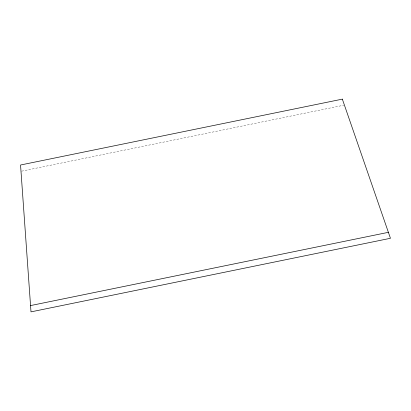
<?xml version="1.0" encoding="UTF-8"?>
<svg xmlns="http://www.w3.org/2000/svg" width="411" height="411" viewBox="0 0 411 411"><rect width="100%" height="100%" fill="white"/><g stroke="black" fill="none" stroke-linecap="round" stroke-linejoin="round"><path stroke-width="0.31" stroke-dasharray="2.06 1.54" d="M21.624 171.166L343.781 105.221"/><path stroke-width="0.62" d="M30.548 305.579L388.39 232.328M342.348 99.133L20.55 165.006L30.995 311.867L390.45 238.288L342.348 99.133"/></g></svg>
